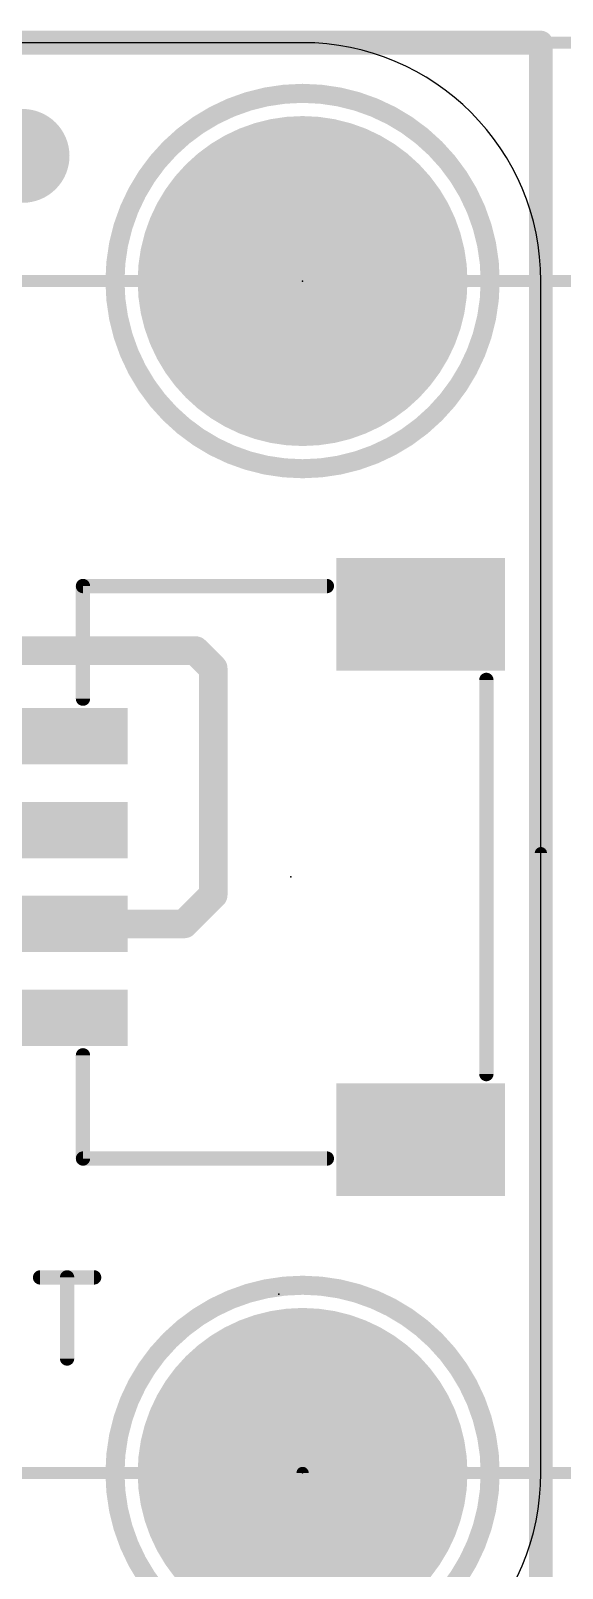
# Model space of a CAD drawing. Extents: x -3.8 to 34.1, y -8.2 to 17.9.
# Drawn here: x 19.96 to 25.63, y 1.52 to 17.91 of the extents above; entities that cross this region are included whole.
import ezdxf

# ---------------------------------------------------------------- set-up
doc = ezdxf.new("R2010")
doc.units = 0
for name, color, linetype in [('1', 12, 'CONTINUOUS'), ('16', 132, 'CONTINUOUS'), ('17', 110, 'CONTINUOUS'), ('20', 53, 'CONTINUOUS'), ('21', 53, 'CONTINUOUS'), ('23', 53, 'CONTINUOUS'), ('24', 6, 'CONTINUOUS'), ('47', 253, 'CONTINUOUS')]:
    doc.layers.add(name, color=color, linetype=linetype)

# ---------------------------------------------------------------- blocks, each defined once
blk = doc.blocks.new('RECT')
blk.add_solid([(-0.5, -0.5), (0.5, -0.5), (-0.5, 0.5), (0.5, 0.5)])
blk = doc.blocks.new('PIE')
at = {"const_width": 0.5}
blk.add_lwpolyline([(0, -0.25, 1), (0, 0.25, 1), (0, -0.25)], format="xyb", dxfattribs=at)
blk = doc.blocks.new('ROUNDP')
at = {"const_width": 0.5}
blk.add_lwpolyline([(0, -0.25, 1), (0, 0.25, 1), (0, -0.25)], format="xyb", dxfattribs=at)

msp = doc.modelspace()

# ---------------------------------------------------------------- linework, layer by layer
at = {"layer": '1'}
for points, const_width in [([(0, 17.78), (25.4, 17.78)], 0.254), ([(25.4, 17.78), (25.4, 0)], 0.254), ([(18.796, 11.303), (21.717, 11.303)], 0.3048), ([(21.717, 11.303), (21.9075, 11.1125)], 0.3048), ([(21.9075, 11.1125), (21.9075, 8.6995)], 0.3048), ([(20.219, 10.39), (19.534, 10.39)], 0.254), ([(20.219, 9.39), (19.618, 9.39)], 0.254), ([(21.9075, 8.6995), (21.598, 8.39)], 0.3048), ([(21.598, 8.39), (20.219, 8.39)], 0.3048)]:
    msp.add_lwpolyline(points, dxfattribs=dict(at, const_width=const_width))
for points, const_width in [([(25.4635, 17.78, 1), (25.3365, 17.78)], 0.127), ([(25.4, 17.7165, 1), (25.4, 17.8435)], 0.127), ([(21.7709, 11.3569, 1), (21.6631, 11.2491)], 0.1524), ([(21.717, 11.2268, 1), (21.717, 11.3792)], 0.1524), ([(21.9837, 11.1125, 1), (21.8313, 11.1125)], 0.1524), ([(21.8536, 11.0586, 1), (21.9614, 11.1664)], 0.1524), ([(20.219, 10.3265, 1), (20.219, 10.4535)], 0.127), ([(20.219, 9.3265, 1), (20.219, 9.4535)], 0.127), ([(21.9614, 8.6456, 1), (21.8536, 8.7534)], 0.1524), ([(21.8313, 8.6995, 1), (21.9837, 8.6995)], 0.1524), ([(20.219, 8.4662, 1), (20.219, 8.3138)], 0.1524), ([(21.5441, 8.4439, 1), (21.6519, 8.3361)], 0.1524), ([(21.598, 8.3138, 1), (21.598, 8.4662)], 0.1524)]:
    msp.add_lwpolyline(points, format="xyb", dxfattribs=dict(at, const_width=const_width))
at = {"layer": '16', "const_width": 0.254}
for points in [[(0, 17.78), (25.4, 17.78)], [(25.4, 17.78), (25.4, 0)]]:
    msp.add_lwpolyline(points, dxfattribs=at)
at = {"layer": '16', "const_width": 0.127}
for points in [[(25.4635, 17.78, 1), (25.3365, 17.78)], [(25.4, 17.7165, 1), (25.4, 17.8435)]]:
    msp.add_lwpolyline(points, format="xyb", dxfattribs=at)
at = {"layer": '20'}
for p, q in [((22.86, 17.78), (2.54, 17.78)), ((25.4, 2.54), (25.4, 15.24))]:
    msp.add_line(p, q, dxfattribs=at)
for centre, start, end in [((22.86, 15.24), 0, 90), ((22.86, 2.54), 270, 0)]:
    msp.add_arc(centre, 2.54, start, end, dxfattribs=at)
at = {"layer": '21'}
for points, const_width in [([(22.86, 13.24, 1), (22.86, 17.24, 1), (22.86, 13.24)], 0.2032), ([(20.5571, 11.99, 1), (20.4809, 11.99)], 0.0762), ([(20.519, 12.0281, 1), (20.519, 11.9519)], 0.0762), ([(23.119, 11.9519, 1), (23.119, 12.0281)], 0.0762), ([(24.8571, 10.99, 1), (24.7809, 10.99)], 0.0762), ([(20.4809, 10.79, 1), (20.5571, 10.79)], 0.0762), ([(20.5571, 6.99, 1), (20.4809, 6.99)], 0.0762), ([(24.7809, 6.79, 1), (24.8571, 6.79)], 0.0762), ([(20.519, 5.9281, 1), (20.519, 5.8519)], 0.0762), ([(20.4809, 5.89, 1), (20.5571, 5.89)], 0.0762), ([(23.119, 5.8519, 1), (23.119, 5.9281)], 0.0762), ([(20.0617, 4.6616, 1), (20.0617, 4.5854)], 0.0762), ([(20.3879, 4.6235, 1), (20.3117, 4.6235)], 0.0762), ([(20.6379, 4.5854, 1), (20.6379, 4.6616)], 0.0762), ([(22.86, 0.54, 1), (22.86, 4.54, 1), (22.86, 0.54)], 0.2032), ([(20.3117, 3.7592, 1), (20.3879, 3.7592)], 0.0762)]:
    msp.add_lwpolyline(points, format="xyb", dxfattribs=dict(at, const_width=const_width))
at = {"layer": '21', "const_width": 0.1524}
for points in [[(20.519, 10.79), (20.519, 11.99)], [(20.519, 11.99), (23.119, 11.99)], [(24.819, 6.79), (24.819, 10.99)], [(20.519, 5.89), (20.519, 6.99)], [(23.119, 5.89), (20.519, 5.89)], [(20.0617, 4.6235), (20.6379, 4.6235)], [(20.3498, 3.7592), (20.3498, 4.6235)]]:
    msp.add_lwpolyline(points, dxfattribs=at)
at = {"layer": '23'}
for p in [(22.86, 15.24), (22.733, 8.89), (22.86, 2.54)]:
    msp.add_point(p, dxfattribs=at)
at = {"layer": '24'}
msp.add_point((22.606, 4.445), dxfattribs=at)
at = {"layer": '47', "const_width": 0.13}
for points in [[(12.319, 17.78), (34.081, 17.78)], [(12.7, 15.24), (31.287, 15.24)], [(25.4, 9.144), (25.4, -8.173)], [(12.7, 2.54), (31.287, 2.54)], [(22.86, 2.54), (22.86, -5.252)]]:
    msp.add_lwpolyline(points, dxfattribs=at)
at = {"layer": '47', "const_width": 0.065}
for points in [[(25.4325, 9.144, 1), (25.3675, 9.144)], [(22.8925, 2.54, 1), (22.8275, 2.54)]]:
    msp.add_lwpolyline(points, format="xyb", dxfattribs=at)

# ---------------------------------------------------------------- block references
at = {"layer": '1'}
msp.add_blockref('PIE', (19.8755, 16.5735), dxfattribs=at)
at = {"layer": '1', "rotation": 180}
for p, xscale, yscale in [((24.119, 11.69), 1.8, 1.2), ((20.219, 10.39), 1.55, 0.6), ((20.219, 9.39), 1.55, 0.6), ((20.219, 8.39), 1.55, 0.6), ((20.219, 7.39), 1.55, 0.6), ((24.119, 6.09), 1.8, 1.2)]:
    msp.add_blockref('RECT', p, dxfattribs=dict(at, xscale=xscale, yscale=yscale))
at = {"layer": '17', "xscale": 3.516, "yscale": 3.516}
for p in [(22.86, 15.24), (22.86, 15.24), (22.86, 2.54), (22.86, 2.54)]:
    msp.add_blockref('ROUNDP', p, dxfattribs=at)

doc.saveas('drawing.dxf')
